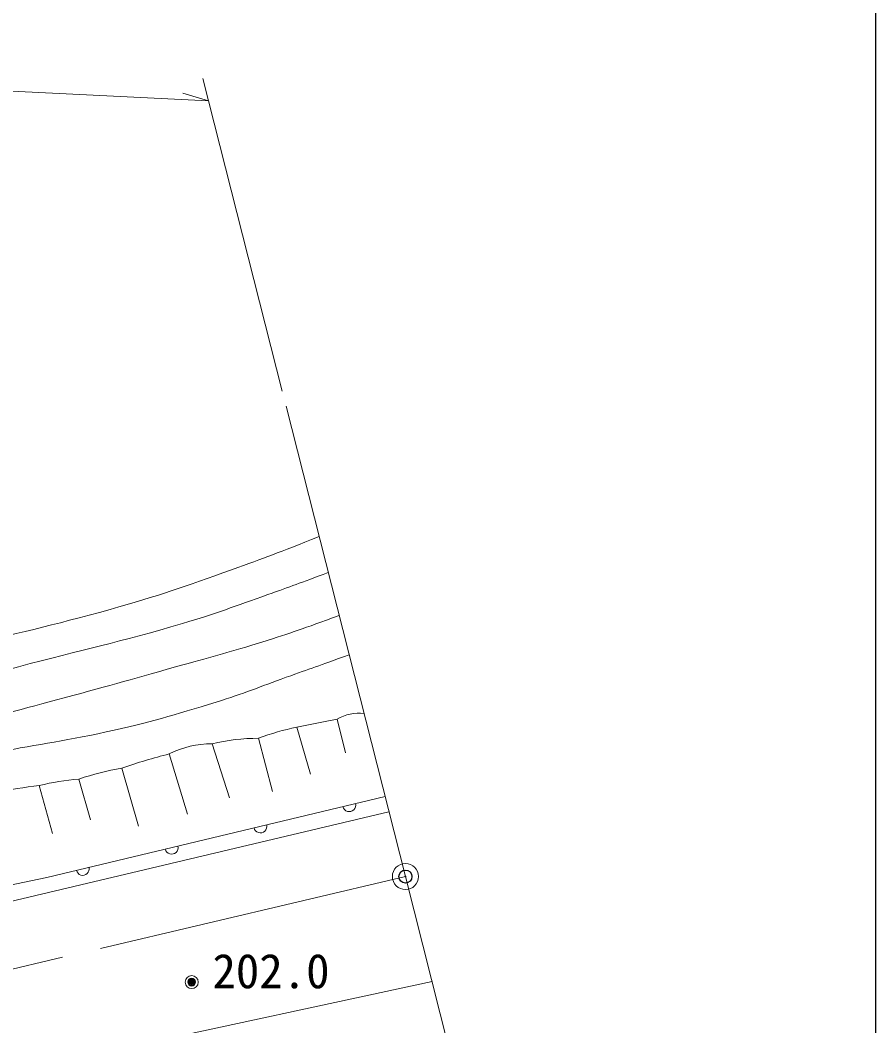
# Model space of a CAD drawing. Units: millimetres, scale not verified. Extents: x 40000 to 680000, y 20000 to 380000.
# Drawn here: x 546204 to 579000, y 300816 to 339362 of the extents above; entities that cross this region are included whole.
import ezdxf
from ezdxf.enums import TextEntityAlignment as Align

# ---------------------------------------------------------------- set-up
doc = ezdxf.new("R2010")
doc.units = ezdxf.units.MM
doc.header["$LTSCALE"] = 1000
doc.header["$PDMODE"] = 32
doc.header["$PDSIZE"] = 500
doc.linetypes.add('CHAIN', pattern=[18.5, 12, -1.5, 3.5, -1.5])
for name, color, linetype, lineweight in [('M-BGD', 7, 'Continuous', 13), ('M-BMK', 2, 'CHAIN', 13), ('M-BMK-SRVR', 3, 'Continuous', 13), ('M-STR-HTXT', 7, 'Continuous', 13), ('M-TTL-BAND', 7, 'Continuous', 25)]:
    doc.layers.add(name, color=color, linetype=linetype, lineweight=lineweight)
doc.layers.add('M-OTRS', color=6, linetype='Continuous')
doc.styles.add('ＭＳ ゴシック', font='')
doc.styles.get('ＭＳ ゴシック').set_extended_font_data('MS Gothic')

msp = doc.modelspace()

# ---------------------------------------------------------------- linework, layer by layer
at = {"layer": 'M-BGD'}
for p, q in [((556805, 312267), (557331, 310461)), ((558352, 312573), (558676, 311285)), ((553560, 311625), (554226, 309556)), ((555341, 311837), (555876, 309804)), ((551921, 311239), (552613, 308925)), ((550106, 310698), (550737, 308471)), ((546940, 310029), (547448, 308189)), ((548897, 308708), (548450, 310277)), ((545568, 305517), (560339, 309024)), ((561991, 302517), (534238, 296543))]:
    msp.add_line(p, q, dxfattribs=at)
msp.add_lwpolyline([(528055, 302507), (547225, 306505), (560192, 309605)], dxfattribs=at)
for radius in [150, 120, 90, 60, 30, 20]:
    msp.add_circle((552779, 302492), radius, dxfattribs=at)
for centre, radius, start, end in [((559186, 311164), 1638, 83.0674, 120.6231), ((558987, 302123), 10376, 102.1367, 110.568), ((585473, 171751), 143410, 100.9012, 101.53132), ((553512, 308150), 3475, 89.22, 117.261), ((555293, 304672), 7165, 89.6116, 103.9962), ((558275, 286626), 25420, 104.476, 108.7447), ((552305, 298567), 12328, 100.2751, 108.225), ((553887, 258040), 52452, 97.6109, 99.4797), ((549387, 299835), 10484, 95.1297, 103.4982), ((558816, 309276), 250, 193.4444, 13.4444), ((555412, 308462), 250, 193.4444, 13.4444), ((552008, 307648), 250, 193.4444, 13.4444), ((548604, 306835), 250, 193.4444, 13.4444)]:
    msp.add_arc(centre, radius, start, end, dxfattribs=at)
for points, knots in [([(486785, 305076), (488770, 305277), (489291, 305333), (490901, 305452), (492281, 305554), (493055, 305610), (494438, 305667), (495369, 305704), (495898, 305600), (496824, 305706), (498363, 305883), (499175, 306266), (500689, 306594), (503758, 307257), (505483, 307605), (508568, 308191), (510387, 308536), (511414, 308686), (513242, 308980), (515497, 309342), (516775, 309447), (519025, 309838), (520841, 310153), (521858, 310340), (523660, 310725), (526316, 311292), (527790, 311670), (530434, 312288), (532623, 312800), (533845, 313107), (536035, 313609), (539055, 314302), (540765, 314612), (543781, 315320), (546084, 315861), (547380, 316142), (549658, 316780), (551497, 317294), (552510, 317647), (554307, 318293), (555627, 318768), (556062, 318932), (557663, 319571)], [0, 0, 0, 0, 1, 1, 1, 2, 2, 2, 3, 3, 3, 4, 4, 4, 5, 5, 5, 6, 6, 6, 7, 7, 7, 8, 8, 8, 9, 9, 9, 10, 10, 10, 11, 11, 11, 12, 12, 12, 13, 13, 13, 14, 14, 14, 14]), ([(488145, 303560), (489372, 303858), (489749, 303926), (490790, 304086), (492466, 304345), (493431, 304246), (495122, 304367), (496427, 304460), (497162, 304474), (498462, 304621), (500082, 304804), (500981, 304976), (502590, 305239), (504664, 305578), (505830, 305754), (507889, 306179), (509492, 306510), (510377, 306756), (511978, 307099), (514595, 307661), (516078, 307895), (518703, 308421), (519843, 308649), (520482, 308778), (521621, 309012), (523281, 309353), (524211, 309540), (525868, 309890), (527117, 310154), (527815, 310309), (529063, 310574), (531773, 311148), (533300, 311430), (536005, 312026), (537671, 312394), (538610, 312577), (540265, 312993), (542569, 313571), (543842, 313967), (546137, 314580), (548592, 315236), (549993, 315512), (552428, 316237), (553722, 316622), (554430, 316894), (555702, 317346), (556608, 317668), (556898, 317773), (558014, 318190)], [0, 0, 0, 0, 1, 1, 1, 2, 2, 2, 3, 3, 3, 4, 4, 4, 5, 5, 5, 6, 6, 6, 7, 7, 7, 8, 8, 8, 9, 9, 9, 10, 10, 10, 11, 11, 11, 12, 12, 12, 13, 13, 13, 14, 14, 14, 15, 15, 15, 16, 16, 16, 16]), ([(518207, 306544), (520714, 307060), (521352, 307189), (523364, 307623), (525076, 307993), (526033, 308209), (527742, 308590), (530495, 309204), (532035, 309557), (534788, 310172), (536728, 310607), (537826, 310803), (539758, 311277), (542948, 312060), (544726, 312534), (547898, 313387), (549674, 313865), (550664, 314150), (552434, 314649), (553620, 314984), (554291, 315150), (555466, 315522), (556634, 315891), (557017, 316030), (558431, 316544)], [0, 0, 0, 0, 1, 1, 1, 2, 2, 2, 3, 3, 3, 4, 4, 4, 5, 5, 5, 6, 6, 6, 7, 7, 7, 8, 8, 8, 8]), ([(490045, 300827), (491697, 300870), (492140, 300889), (493480, 300967), (495333, 301073), (496374, 301134), (498213, 301374), (499551, 301549), (500290, 301722), (501622, 301936), (503131, 302179), (503977, 302306), (505487, 302541), (507521, 302858), (508667, 302996), (510694, 303350), (513441, 303829), (514965, 304183), (517705, 304700), (519506, 305041), (520532, 305147), (522320, 305549), (524655, 306073), (525943, 306452), (528256, 307067), (530407, 307640), (531598, 308013), (533749, 308586), (535415, 309029), (536352, 309265), (538028, 309670), (540743, 310326), (542271, 310664), (545005, 311233), (546754, 311598), (547755, 311699), (549501, 312081), (551170, 312447), (552090, 312719), (553722, 313225), (554783, 313554), (555357, 313801), (556404, 314175), (557345, 314511), (557641, 314617), (558813, 315040)], [0, 0, 0, 0, 1, 1, 1, 2, 2, 2, 3, 3, 3, 4, 4, 4, 5, 5, 5, 6, 6, 6, 7, 7, 7, 8, 8, 8, 9, 9, 9, 10, 10, 10, 11, 11, 11, 12, 12, 12, 13, 13, 13, 14, 14, 14, 15, 15, 15, 15])]:
    msp.add_open_spline(points, degree=3, knots=knots, dxfattribs=at)
msp.add_point((552779, 302492), dxfattribs=at)
at = {"layer": 'M-BMK'}
msp.add_line((560970, 306539), (526672, 298458), dxfattribs=at)
at = {"layer": 'M-BMK-SRVR'}
for p, q in [((556396, 324566), (560970, 306539)), ((560970, 306539), (566730, 283841))]:
    msp.add_line(p, q, dxfattribs=at)
msp.add_circle((560970, 306539), 500, dxfattribs=at)
msp.add_point((560970, 306539), dxfattribs=at)
at = {"layer": 'M-OTRS'}
msp.add_point((560970, 306539), dxfattribs=at)
at = {"layer": 'M-STR-HTXT'}
for p, q in [((521231, 337831), (553426, 336269)), ((556249, 325143), (553207, 337131)), ((553426, 336269), (552439, 336567))]:
    msp.add_line(p, q, dxfattribs=at)
at = {"layer": 'M-TTL-BAND'}
msp.add_line((579000, 20000), (579000, 370000), dxfattribs=at)

# ---------------------------------------------------------------- texts
at = {"layer": 'M-BGD', "style": 'ＭＳ ゴシック'}
msp.add_text('202.0', height=1320, dxfattribs=at).set_placement((553574, 301862), align=Align.BOTTOM_LEFT)

doc.saveas('drawing.dxf')
